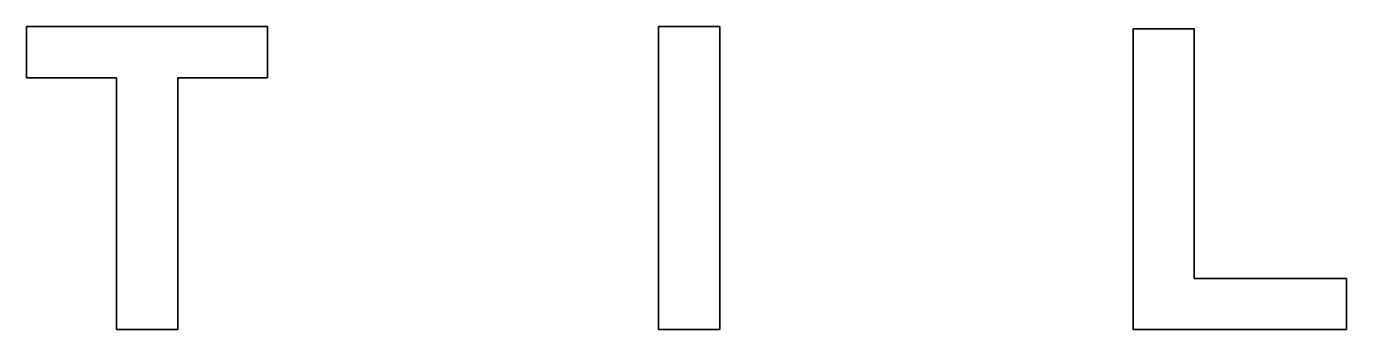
# Model space of a CAD drawing. Header units: millimetres. Extents: x -190 to 189, y -324 to 305.
# Drawn here: x -92.7 to -41.4, y 134.8 to 146.6 of the extents above; entities that cross this region are included whole.
import ezdxf

# ---------------------------------------------------------------- set-up
doc = ezdxf.new("R2010")
doc.units = ezdxf.units.MM
doc.layers.get('0').update_dxf_attribs({"linetype": 'CONTINUOUS'})

msp = doc.modelspace()

# ---------------------------------------------------------------- linework, layer by layer
for points in [[(-86.837, 134.834), (-89.217, 134.834), (-89.217, 144.629), (-92.716, 144.629), (-92.716, 146.623), (-83.347, 146.623), (-83.347, 144.629), (-86.837, 144.629)], [(-86.837, 134.834), (-86.837, 144.629), (-83.347, 144.629), (-83.347, 146.623), (-92.716, 146.623), (-92.716, 144.629), (-89.217, 144.629), (-89.217, 134.834)], [(-86.837, 134.834), (-89.217, 134.834), (-89.217, 144.629), (-92.716, 144.629), (-92.716, 146.623), (-83.347, 146.623), (-83.347, 144.629), (-86.837, 144.629)], [(-86.837, 134.834), (-89.217, 134.834), (-89.217, 144.629), (-92.716, 144.629), (-92.716, 146.623), (-83.347, 146.623), (-83.347, 144.629), (-86.837, 144.629)], [(-86.837, 134.834), (-89.217, 134.834), (-89.217, 144.629), (-92.716, 144.629), (-92.716, 146.623), (-83.347, 146.623), (-83.347, 144.629), (-86.837, 144.629)], [(-86.837, 134.834), (-89.217, 134.834), (-89.217, 144.629), (-92.716, 144.629), (-92.716, 146.623), (-83.347, 146.623), (-83.347, 144.629), (-86.837, 144.629)], [(-86.837, 134.834), (-89.217, 134.834), (-89.217, 144.629), (-92.716, 144.629), (-92.716, 146.623), (-83.347, 146.623), (-83.347, 144.629), (-86.837, 144.629)], [(-65.775, 134.834), (-68.155, 134.834), (-68.155, 146.623), (-65.775, 146.623)], [(-65.775, 134.834), (-65.775, 146.623), (-68.155, 146.623), (-68.155, 134.834)], [(-65.775, 134.834), (-68.155, 134.834), (-68.155, 146.623), (-65.775, 146.623)], [(-65.775, 134.834), (-68.155, 134.834), (-68.155, 146.623), (-65.775, 146.623)], [(-65.775, 134.834), (-68.155, 134.834), (-68.155, 146.623), (-65.775, 146.623)], [(-65.775, 134.834), (-68.155, 134.834), (-68.155, 146.623), (-65.775, 146.623)], [(-65.775, 134.834), (-68.155, 134.834), (-68.155, 146.623), (-65.775, 146.623)], [(-41.416, 134.834), (-49.715, 134.834), (-49.715, 146.527), (-47.335, 146.527), (-47.335, 136.82), (-41.416, 136.82)], [(-41.416, 134.834), (-41.416, 136.82), (-47.335, 136.82), (-47.335, 146.527), (-49.715, 146.527), (-49.715, 134.834)], [(-41.416, 134.834), (-49.715, 134.834), (-49.715, 146.527), (-47.335, 146.527), (-47.335, 136.82), (-41.416, 136.82)], [(-41.416, 134.834), (-49.715, 134.834), (-49.715, 146.527), (-47.335, 146.527), (-47.335, 136.82), (-41.416, 136.82)], [(-41.416, 134.834), (-49.715, 134.834), (-49.715, 146.527), (-47.335, 146.527), (-47.335, 136.82), (-41.416, 136.82)], [(-41.416, 134.834), (-49.715, 134.834), (-49.715, 146.527), (-47.335, 146.527), (-47.335, 136.82), (-41.416, 136.82)], [(-41.416, 134.834), (-49.715, 134.834), (-49.715, 146.527), (-47.335, 146.527), (-47.335, 136.82), (-41.416, 136.82)]]:
    msp.add_lwpolyline(points, close=True)

doc.saveas('drawing.dxf')
